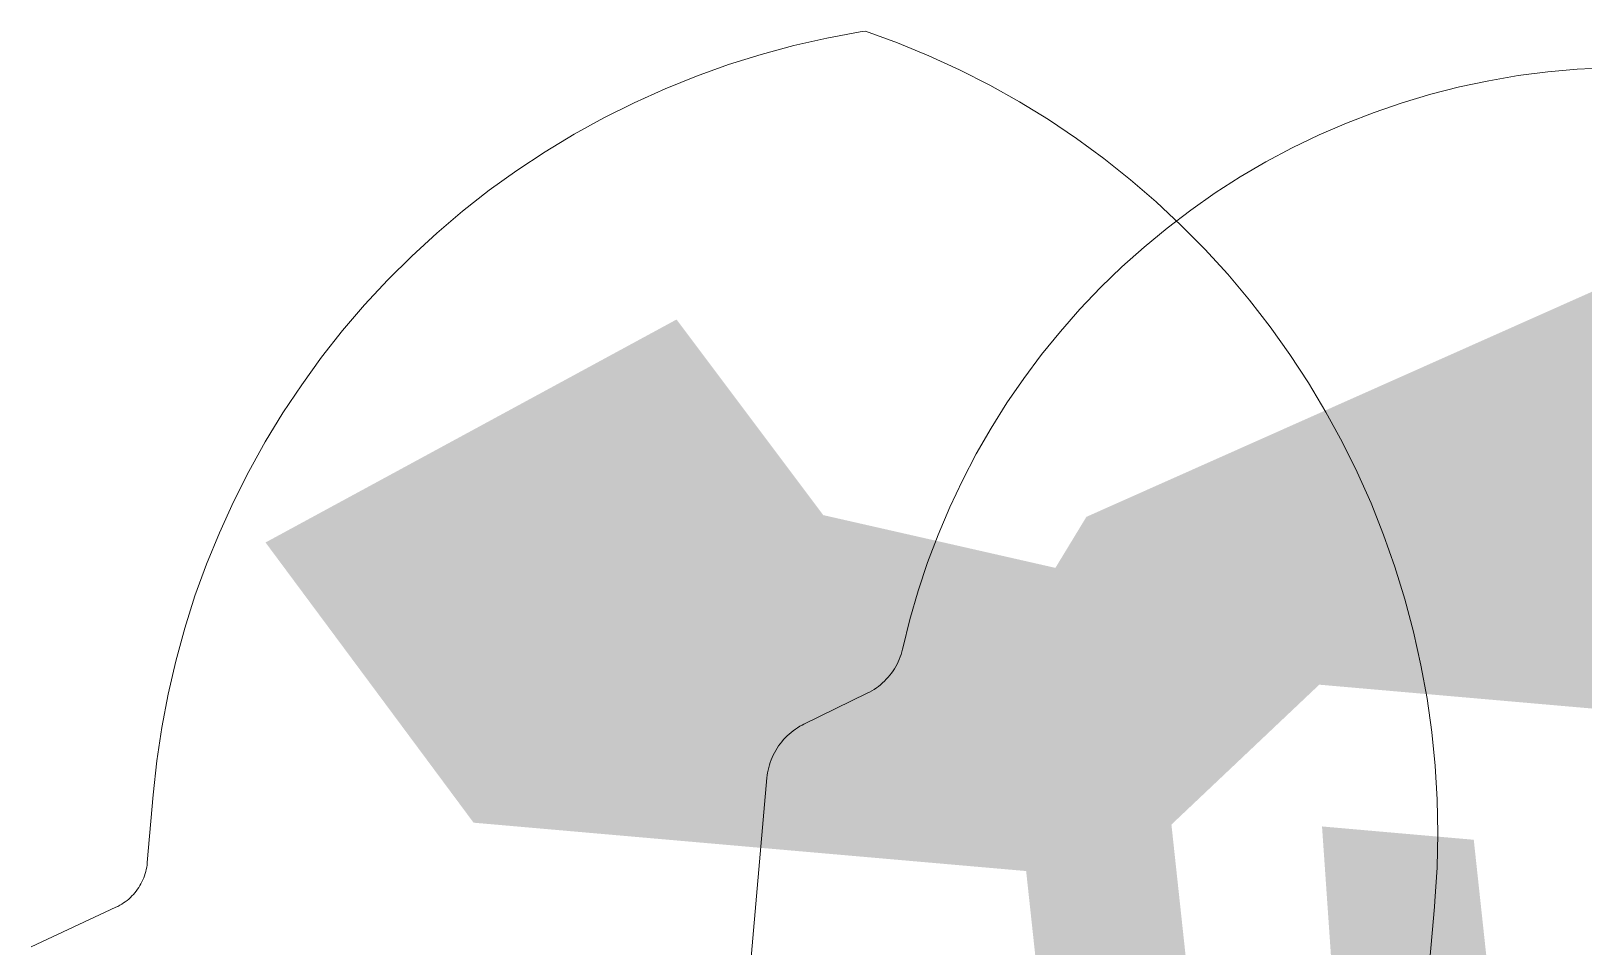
# Model space of a CAD drawing. Header units: millimetres. Extents: x 632 to 546626, y -3890 to 22200.
# Drawn here: x 389673.18 to 389696.6, y 16955.98 to 16969.8 of the extents above; entities that cross this region are included whole.
import ezdxf

# ---------------------------------------------------------------- set-up
doc = ezdxf.new("R2010")
doc.units = ezdxf.units.MM
doc.layers.add('A-770-ME_FFE_SA', color=91, linetype='Continuous', lineweight=13)

# ---------------------------------------------------------------- blocks, each defined once
blk = doc.blocks.new('Static Line_Sayfa_Metal Deck_Pan Mount - Up to 15 _ pitch - Max 2 Users-1845519-S6_501-SECTION A6')
at = {"layer": 'A-770-ME_FFE_SA', "lineweight": 5, "transparency": 33554432}
for points in [[(4567654.968, 16959.513), (4567655.574, 16966.441), (4567646.65, 16962.466), (4567645.367, 16960.353)], [(4567654.968, 16959.513), (4567655.574, 16966.441), (4567646.65, 16962.466), (4567645.367, 16960.353)], [(4567647.069, 16957.005), (4567650.893, 16960.625), (4567642.681, 16962.492), (4567640.468, 16965.444), (4567634.268, 16962.079), (4567637.406, 16957.851), (4567641.981, 16957.45)], [(4567647.069, 16957.005), (4567650.893, 16960.625), (4567642.681, 16962.492), (4567640.468, 16965.444), (4567634.268, 16962.079), (4567637.406, 16957.851), (4567641.981, 16957.45)], [(4567647.069, 16957.005), (4567650.893, 16960.625), (4567642.681, 16962.492), (4567640.468, 16965.444), (4567634.268, 16962.079), (4567637.406, 16957.851), (4567641.981, 16957.45)], [(4567647.069, 16957.005), (4567650.893, 16960.625), (4567642.681, 16962.492), (4567640.468, 16965.444), (4567634.268, 16962.079), (4567637.406, 16957.851), (4567641.981, 16957.45)], [(4567647.069, 16957.005), (4567650.893, 16960.625), (4567642.681, 16962.492), (4567640.468, 16965.444), (4567634.268, 16962.079), (4567637.406, 16957.851), (4567641.981, 16957.45)], [(4567647.069, 16957.005), (4567650.893, 16960.625), (4567642.681, 16962.492), (4567640.468, 16965.444), (4567634.268, 16962.079), (4567637.406, 16957.851), (4567641.981, 16957.45)], [(4567647.069, 16957.005), (4567650.893, 16960.625), (4567642.681, 16962.492), (4567640.468, 16965.444), (4567634.268, 16962.079), (4567637.406, 16957.851), (4567641.981, 16957.45)], [(4567647.069, 16957.005), (4567650.893, 16960.625), (4567642.681, 16962.492), (4567640.468, 16965.444), (4567634.268, 16962.079), (4567637.406, 16957.851), (4567641.981, 16957.45)], [(4567647.069, 16957.005), (4567650.893, 16960.625), (4567642.681, 16962.492), (4567640.468, 16965.444), (4567634.268, 16962.079), (4567637.406, 16957.851), (4567641.981, 16957.45)], [(4567647.069, 16957.005), (4567650.893, 16960.625), (4567642.681, 16962.492), (4567640.468, 16965.444), (4567634.268, 16962.079), (4567637.406, 16957.851), (4567641.981, 16957.45)]]:
    blk.add_hatch(color=256, dxfattribs=at).paths.add_polyline_path(points)
h = blk.add_hatch(color=256, dxfattribs=at)
h.paths.add_polyline_path([(4567653.768, 16945.796), (4567652.493, 16957.593), (4567650.204, 16957.794), (4567651.017, 16946.037)])
h.paths.add_polyline_path([(4567649.189, 16946.197), (4567647.914, 16957.994), (4567645.625, 16958.194), (4567646.9, 16946.397)])
h = blk.add_hatch(color=256, dxfattribs=at)
h.paths.add_polyline_path([(4567653.768, 16945.796), (4567652.493, 16957.593), (4567650.204, 16957.794), (4567651.017, 16946.037)])
h.paths.add_polyline_path([(4567649.189, 16946.197), (4567647.914, 16957.994), (4567645.625, 16958.194), (4567646.9, 16946.397)])
at = {"layer": 'A-770-ME_FFE_SA', "lineweight": 5}
for p, q in [((4567648.781, 16966.128), (4567649.11, 16965.736)), ((4567648.781, 16966.128), (4567649.11, 16965.736)), ((4567648.781, 16966.128), (4567649.11, 16965.736)), ((4567648.781, 16966.128), (4567649.11, 16965.736)), ((4567648.781, 16966.128), (4567649.11, 16965.736)), ((4567648.781, 16966.128), (4567649.11, 16965.736)), ((4567648.781, 16966.128), (4567649.11, 16965.736)), ((4567648.781, 16966.128), (4567649.11, 16965.736)), ((4567648.781, 16966.128), (4567649.11, 16965.736)), ((4567648.781, 16966.128), (4567649.11, 16965.736)), ((4567649.11, 16965.736), (4567649.424, 16965.331)), ((4567649.11, 16965.736), (4567649.424, 16965.331)), ((4567649.11, 16965.736), (4567649.424, 16965.331)), ((4567649.11, 16965.736), (4567649.424, 16965.331)), ((4567649.11, 16965.736), (4567649.424, 16965.331)), ((4567649.11, 16965.736), (4567649.424, 16965.331)), ((4567649.11, 16965.736), (4567649.424, 16965.331)), ((4567649.11, 16965.736), (4567649.424, 16965.331)), ((4567649.11, 16965.736), (4567649.424, 16965.331)), ((4567649.11, 16965.736), (4567649.424, 16965.331)), ((4567649.424, 16965.331), (4567649.721, 16964.914)), ((4567649.424, 16965.331), (4567649.721, 16964.914)), ((4567649.424, 16965.331), (4567649.721, 16964.914)), ((4567649.424, 16965.331), (4567649.721, 16964.914)), ((4567649.424, 16965.331), (4567649.721, 16964.914)), ((4567649.424, 16965.331), (4567649.721, 16964.914)), ((4567649.424, 16965.331), (4567649.721, 16964.914)), ((4567649.424, 16965.331), (4567649.721, 16964.914)), ((4567649.424, 16965.331), (4567649.721, 16964.914)), ((4567649.424, 16965.331), (4567649.721, 16964.914)), ((4567649.721, 16964.914), (4567650.001, 16964.486)), ((4567649.721, 16964.914), (4567650.001, 16964.486)), ((4567649.721, 16964.914), (4567650.001, 16964.486)), ((4567649.721, 16964.914), (4567650.001, 16964.486)), ((4567649.721, 16964.914), (4567650.001, 16964.486)), ((4567649.721, 16964.914), (4567650.001, 16964.486)), ((4567649.721, 16964.914), (4567650.001, 16964.486)), ((4567649.721, 16964.914), (4567650.001, 16964.486)), ((4567649.721, 16964.914), (4567650.001, 16964.486)), ((4567649.721, 16964.914), (4567650.001, 16964.486)), ((4567651.304, 16961.713), (4567651.454, 16961.224)), ((4567651.304, 16961.713), (4567651.454, 16961.224)), ((4567651.304, 16961.713), (4567651.454, 16961.224)), ((4567651.304, 16961.713), (4567651.454, 16961.224)), ((4567651.304, 16961.713), (4567651.454, 16961.224)), ((4567651.304, 16961.713), (4567651.454, 16961.224)), ((4567651.304, 16961.713), (4567651.454, 16961.224)), ((4567651.304, 16961.713), (4567651.454, 16961.224)), ((4567651.304, 16961.713), (4567651.454, 16961.224)), ((4567651.304, 16961.713), (4567651.454, 16961.224)), ((4567651.454, 16961.224), (4567651.586, 16960.729)), ((4567651.454, 16961.224), (4567651.586, 16960.729)), ((4567651.454, 16961.224), (4567651.586, 16960.729)), ((4567651.454, 16961.224), (4567651.586, 16960.729)), ((4567651.454, 16961.224), (4567651.586, 16960.729)), ((4567651.454, 16961.224), (4567651.586, 16960.729)), ((4567651.454, 16961.224), (4567651.586, 16960.729)), ((4567651.454, 16961.224), (4567651.586, 16960.729)), ((4567651.454, 16961.224), (4567651.586, 16960.729)), ((4567651.454, 16961.224), (4567651.586, 16960.729)), ((4567651.586, 16960.729), (4567651.697, 16960.23)), ((4567651.586, 16960.729), (4567651.697, 16960.23)), ((4567651.586, 16960.729), (4567651.697, 16960.23)), ((4567651.586, 16960.729), (4567651.697, 16960.23)), ((4567651.586, 16960.729), (4567651.697, 16960.23)), ((4567651.586, 16960.729), (4567651.697, 16960.23)), ((4567651.586, 16960.729), (4567651.697, 16960.23)), ((4567651.586, 16960.729), (4567651.697, 16960.23)), ((4567651.586, 16960.729), (4567651.697, 16960.23)), ((4567651.586, 16960.729), (4567651.697, 16960.23)), ((4567651.697, 16960.23), (4567651.788, 16959.726)), ((4567651.697, 16960.23), (4567651.788, 16959.726)), ((4567651.697, 16960.23), (4567651.788, 16959.726)), ((4567651.697, 16960.23), (4567651.788, 16959.726)), ((4567651.697, 16960.23), (4567651.788, 16959.726)), ((4567651.697, 16960.23), (4567651.788, 16959.726)), ((4567651.697, 16960.23), (4567651.788, 16959.726)), ((4567651.697, 16960.23), (4567651.788, 16959.726)), ((4567651.697, 16960.23), (4567651.788, 16959.726)), ((4567651.697, 16960.23), (4567651.788, 16959.726)), ((4567643.344, 16959.803), (4567642.39, 16959.338)), ((4567643.344, 16959.803), (4567642.39, 16959.338)), ((4567651.788, 16959.726), (4567651.859, 16959.219)), ((4567651.788, 16959.726), (4567651.859, 16959.219)), ((4567651.788, 16959.726), (4567651.859, 16959.219)), ((4567651.788, 16959.726), (4567651.859, 16959.219)), ((4567651.788, 16959.726), (4567651.859, 16959.219)), ((4567651.788, 16959.726), (4567651.859, 16959.219)), ((4567651.788, 16959.726), (4567651.859, 16959.219)), ((4567651.788, 16959.726), (4567651.859, 16959.219)), ((4567651.788, 16959.726), (4567651.859, 16959.219)), ((4567651.788, 16959.726), (4567651.859, 16959.219)), ((4567641.832, 16958.526), (4567640.817, 16946.929)), ((4567641.832, 16958.526), (4567640.817, 16946.929)), ((4567632.574, 16958.273), (4567632.484, 16957.25)), ((4567632.574, 16958.273), (4567632.484, 16957.25)), ((4567632.574, 16958.273), (4567632.484, 16957.25)), ((4567632.574, 16958.273), (4567632.484, 16957.25)), ((4567632.574, 16958.273), (4567632.484, 16957.25)), ((4567632.574, 16958.273), (4567632.484, 16957.25)), ((4567632.574, 16958.273), (4567632.484, 16957.25)), ((4567632.574, 16958.273), (4567632.484, 16957.25)), ((4567632.574, 16958.273), (4567632.484, 16957.25)), ((4567632.574, 16958.273), (4567632.484, 16957.25)), ((4567651.95, 16957.687), (4567651.939, 16957.176)), ((4567651.95, 16957.687), (4567651.939, 16957.176)), ((4567651.95, 16957.687), (4567651.939, 16957.176)), ((4567651.95, 16957.687), (4567651.939, 16957.176)), ((4567651.95, 16957.687), (4567651.939, 16957.176)), ((4567651.95, 16957.687), (4567651.939, 16957.176)), ((4567651.95, 16957.687), (4567651.939, 16957.176)), ((4567651.95, 16957.687), (4567651.939, 16957.176)), ((4567651.95, 16957.687), (4567651.939, 16957.176)), ((4567651.95, 16957.687), (4567651.939, 16957.176)), ((4567651.939, 16957.176), (4567651.908, 16956.665)), ((4567651.939, 16957.176), (4567651.908, 16956.665)), ((4567651.939, 16957.176), (4567651.908, 16956.665)), ((4567651.939, 16957.176), (4567651.908, 16956.665)), ((4567651.939, 16957.176), (4567651.908, 16956.665)), ((4567651.939, 16957.176), (4567651.908, 16956.665)), ((4567651.939, 16957.176), (4567651.908, 16956.665)), ((4567651.939, 16957.176), (4567651.908, 16956.665)), ((4567651.939, 16957.176), (4567651.908, 16956.665)), ((4567651.939, 16957.176), (4567651.908, 16956.665)), ((4567632.011, 16956.574), (4567630.731, 16955.977)), ((4567632.011, 16956.574), (4567630.731, 16955.977)), ((4567632.011, 16956.574), (4567630.731, 16955.977)), ((4567632.011, 16956.574), (4567630.731, 16955.977)), ((4567632.011, 16956.574), (4567630.731, 16955.977)), ((4567632.011, 16956.574), (4567630.731, 16955.977)), ((4567632.011, 16956.574), (4567630.731, 16955.977)), ((4567632.011, 16956.574), (4567630.731, 16955.977)), ((4567632.011, 16956.574), (4567630.731, 16955.977)), ((4567632.011, 16956.574), (4567630.731, 16955.977)), ((4567651.812, 16955.559), (4567651.901, 16956.583)), ((4567651.812, 16955.559), (4567651.901, 16956.583)), ((4567651.812, 16955.559), (4567651.901, 16956.583)), ((4567651.812, 16955.559), (4567651.901, 16956.583)), ((4567651.812, 16955.559), (4567651.901, 16956.583)), ((4567651.812, 16955.559), (4567651.901, 16956.583)), ((4567651.812, 16955.559), (4567651.901, 16956.583)), ((4567651.812, 16955.559), (4567651.901, 16956.583)), ((4567651.812, 16955.559), (4567651.901, 16956.583)), ((4567651.812, 16955.559), (4567651.901, 16956.583)), ((4567651.908, 16956.665), (4567651.901, 16956.583)), ((4567651.908, 16956.665), (4567651.901, 16956.583)), ((4567651.908, 16956.665), (4567651.901, 16956.583)), ((4567651.908, 16956.665), (4567651.901, 16956.583)), ((4567651.908, 16956.665), (4567651.901, 16956.583)), ((4567651.908, 16956.665), (4567651.901, 16956.583)), ((4567651.908, 16956.665), (4567651.901, 16956.583)), ((4567651.908, 16956.665), (4567651.901, 16956.583)), ((4567651.908, 16956.665), (4567651.901, 16956.583)), ((4567651.908, 16956.665), (4567651.901, 16956.583))]:
    blk.add_line(p, q, dxfattribs=at)
at = {"layer": 'A-770-ME_FFE_SA', "lineweight": 5, "flags": 128}
for points in [[(4567632.574, 16958.273), (4567632.629, 16958.782), (4567632.704, 16959.289), (4567632.799, 16959.791), (4567632.915, 16960.29), (4567633.05, 16960.784), (4567633.204, 16961.272), (4567633.379, 16961.753), (4567633.572, 16962.227), (4567633.784, 16962.693), (4567634.015, 16963.15), (4567634.263, 16963.597), (4567634.53, 16964.034), (4567634.813, 16964.46), (4567635.114, 16964.874), (4567635.43, 16965.276), (4567635.763, 16965.665), (4567636.111, 16966.041), (4567636.473, 16966.402), (4567636.85, 16966.749), (4567637.24, 16967.08), (4567637.643, 16967.395), (4567638.059, 16967.694), (4567638.486, 16967.976), (4567638.924, 16968.24), (4567639.372, 16968.487), (4567639.83, 16968.716), (4567640.297, 16968.927), (4567640.771, 16969.118), (4567641.253, 16969.291), (4567641.742, 16969.443), (4567642.236, 16969.577), (4567642.735, 16969.69), (4567643.238, 16969.784), (4567643.32, 16969.797)], [(4567632.574, 16958.273), (4567632.629, 16958.782), (4567632.704, 16959.289), (4567632.799, 16959.791), (4567632.915, 16960.29), (4567633.05, 16960.784), (4567633.204, 16961.272), (4567633.379, 16961.753), (4567633.572, 16962.227), (4567633.784, 16962.693), (4567634.015, 16963.15), (4567634.263, 16963.597), (4567634.53, 16964.034), (4567634.813, 16964.46), (4567635.114, 16964.874), (4567635.43, 16965.276), (4567635.763, 16965.665), (4567636.111, 16966.041), (4567636.473, 16966.402), (4567636.85, 16966.749), (4567637.24, 16967.08), (4567637.643, 16967.395), (4567638.059, 16967.694), (4567638.486, 16967.976), (4567638.924, 16968.24), (4567639.372, 16968.487), (4567639.83, 16968.716), (4567640.297, 16968.927), (4567640.771, 16969.118), (4567641.253, 16969.291), (4567641.742, 16969.443), (4567642.236, 16969.577), (4567642.735, 16969.69), (4567643.238, 16969.784), (4567643.32, 16969.797)], [(4567632.574, 16958.273), (4567632.629, 16958.782), (4567632.704, 16959.289), (4567632.799, 16959.791), (4567632.915, 16960.29), (4567633.05, 16960.784), (4567633.204, 16961.272), (4567633.379, 16961.753), (4567633.572, 16962.227), (4567633.784, 16962.693), (4567634.015, 16963.15), (4567634.263, 16963.597), (4567634.53, 16964.034), (4567634.813, 16964.46), (4567635.114, 16964.874), (4567635.43, 16965.276), (4567635.763, 16965.665), (4567636.111, 16966.041), (4567636.473, 16966.402), (4567636.85, 16966.749), (4567637.24, 16967.08), (4567637.643, 16967.395), (4567638.059, 16967.694), (4567638.486, 16967.976), (4567638.924, 16968.24), (4567639.372, 16968.487), (4567639.83, 16968.716), (4567640.297, 16968.927), (4567640.771, 16969.118), (4567641.253, 16969.291), (4567641.742, 16969.443), (4567642.236, 16969.577), (4567642.735, 16969.69), (4567643.238, 16969.784), (4567643.32, 16969.797)], [(4567632.574, 16958.273), (4567632.629, 16958.782), (4567632.704, 16959.289), (4567632.799, 16959.791), (4567632.915, 16960.29), (4567633.05, 16960.784), (4567633.204, 16961.272), (4567633.379, 16961.753), (4567633.572, 16962.227), (4567633.784, 16962.693), (4567634.015, 16963.15), (4567634.263, 16963.597), (4567634.53, 16964.034), (4567634.813, 16964.46), (4567635.114, 16964.874), (4567635.43, 16965.276), (4567635.763, 16965.665), (4567636.111, 16966.041), (4567636.473, 16966.402), (4567636.85, 16966.749), (4567637.24, 16967.08), (4567637.643, 16967.395), (4567638.059, 16967.694), (4567638.486, 16967.976), (4567638.924, 16968.24), (4567639.372, 16968.487), (4567639.83, 16968.716), (4567640.297, 16968.927), (4567640.771, 16969.118), (4567641.253, 16969.291), (4567641.742, 16969.443), (4567642.236, 16969.577), (4567642.735, 16969.69), (4567643.238, 16969.784), (4567643.32, 16969.797)], [(4567632.574, 16958.273), (4567632.629, 16958.782), (4567632.704, 16959.289), (4567632.799, 16959.791), (4567632.915, 16960.29), (4567633.05, 16960.784), (4567633.204, 16961.272), (4567633.379, 16961.753), (4567633.572, 16962.227), (4567633.784, 16962.693), (4567634.015, 16963.15), (4567634.263, 16963.597), (4567634.53, 16964.034), (4567634.813, 16964.46), (4567635.114, 16964.874), (4567635.43, 16965.276), (4567635.763, 16965.665), (4567636.111, 16966.041), (4567636.473, 16966.402), (4567636.85, 16966.749), (4567637.24, 16967.08), (4567637.643, 16967.395), (4567638.059, 16967.694), (4567638.486, 16967.976), (4567638.924, 16968.24), (4567639.372, 16968.487), (4567639.83, 16968.716), (4567640.297, 16968.927), (4567640.771, 16969.118), (4567641.253, 16969.291), (4567641.742, 16969.443), (4567642.236, 16969.577), (4567642.735, 16969.69), (4567643.238, 16969.784), (4567643.32, 16969.797)], [(4567632.574, 16958.273), (4567632.629, 16958.782), (4567632.704, 16959.289), (4567632.799, 16959.791), (4567632.915, 16960.29), (4567633.05, 16960.784), (4567633.204, 16961.272), (4567633.379, 16961.753), (4567633.572, 16962.227), (4567633.784, 16962.693), (4567634.015, 16963.15), (4567634.263, 16963.597), (4567634.53, 16964.034), (4567634.813, 16964.46), (4567635.114, 16964.874), (4567635.43, 16965.276), (4567635.763, 16965.665), (4567636.111, 16966.041), (4567636.473, 16966.402), (4567636.85, 16966.749), (4567637.24, 16967.08), (4567637.643, 16967.395), (4567638.059, 16967.694), (4567638.486, 16967.976), (4567638.924, 16968.24), (4567639.372, 16968.487), (4567639.83, 16968.716), (4567640.297, 16968.927), (4567640.771, 16969.118), (4567641.253, 16969.291), (4567641.742, 16969.443), (4567642.236, 16969.577), (4567642.735, 16969.69), (4567643.238, 16969.784), (4567643.32, 16969.797)], [(4567632.574, 16958.273), (4567632.629, 16958.782), (4567632.704, 16959.289), (4567632.799, 16959.791), (4567632.915, 16960.29), (4567633.05, 16960.784), (4567633.204, 16961.272), (4567633.379, 16961.753), (4567633.572, 16962.227), (4567633.784, 16962.693), (4567634.015, 16963.15), (4567634.263, 16963.597), (4567634.53, 16964.034), (4567634.813, 16964.46), (4567635.114, 16964.874), (4567635.43, 16965.276), (4567635.763, 16965.665), (4567636.111, 16966.041), (4567636.473, 16966.402), (4567636.85, 16966.749), (4567637.24, 16967.08), (4567637.643, 16967.395), (4567638.059, 16967.694), (4567638.486, 16967.976), (4567638.924, 16968.24), (4567639.372, 16968.487), (4567639.83, 16968.716), (4567640.297, 16968.927), (4567640.771, 16969.118), (4567641.253, 16969.291), (4567641.742, 16969.443), (4567642.236, 16969.577), (4567642.735, 16969.69), (4567643.238, 16969.784), (4567643.32, 16969.797)], [(4567632.574, 16958.273), (4567632.629, 16958.782), (4567632.704, 16959.289), (4567632.799, 16959.791), (4567632.915, 16960.29), (4567633.05, 16960.784), (4567633.204, 16961.272), (4567633.379, 16961.753), (4567633.572, 16962.227), (4567633.784, 16962.693), (4567634.015, 16963.15), (4567634.263, 16963.597), (4567634.53, 16964.034), (4567634.813, 16964.46), (4567635.114, 16964.874), (4567635.43, 16965.276), (4567635.763, 16965.665), (4567636.111, 16966.041), (4567636.473, 16966.402), (4567636.85, 16966.749), (4567637.24, 16967.08), (4567637.643, 16967.395), (4567638.059, 16967.694), (4567638.486, 16967.976), (4567638.924, 16968.24), (4567639.372, 16968.487), (4567639.83, 16968.716), (4567640.297, 16968.927), (4567640.771, 16969.118), (4567641.253, 16969.291), (4567641.742, 16969.443), (4567642.236, 16969.577), (4567642.735, 16969.69), (4567643.238, 16969.784), (4567643.32, 16969.797)], [(4567632.574, 16958.273), (4567632.629, 16958.782), (4567632.704, 16959.289), (4567632.799, 16959.791), (4567632.915, 16960.29), (4567633.05, 16960.784), (4567633.204, 16961.272), (4567633.379, 16961.753), (4567633.572, 16962.227), (4567633.784, 16962.693), (4567634.015, 16963.15), (4567634.263, 16963.597), (4567634.53, 16964.034), (4567634.813, 16964.46), (4567635.114, 16964.874), (4567635.43, 16965.276), (4567635.763, 16965.665), (4567636.111, 16966.041), (4567636.473, 16966.402), (4567636.85, 16966.749), (4567637.24, 16967.08), (4567637.643, 16967.395), (4567638.059, 16967.694), (4567638.486, 16967.976), (4567638.924, 16968.24), (4567639.372, 16968.487), (4567639.83, 16968.716), (4567640.297, 16968.927), (4567640.771, 16969.118), (4567641.253, 16969.291), (4567641.742, 16969.443), (4567642.236, 16969.577), (4567642.735, 16969.69), (4567643.238, 16969.784), (4567643.32, 16969.797)], [(4567632.574, 16958.273), (4567632.629, 16958.782), (4567632.704, 16959.289), (4567632.799, 16959.791), (4567632.915, 16960.29), (4567633.05, 16960.784), (4567633.204, 16961.272), (4567633.379, 16961.753), (4567633.572, 16962.227), (4567633.784, 16962.693), (4567634.015, 16963.15), (4567634.263, 16963.597), (4567634.53, 16964.034), (4567634.813, 16964.46), (4567635.114, 16964.874), (4567635.43, 16965.276), (4567635.763, 16965.665), (4567636.111, 16966.041), (4567636.473, 16966.402), (4567636.85, 16966.749), (4567637.24, 16967.08), (4567637.643, 16967.395), (4567638.059, 16967.694), (4567638.486, 16967.976), (4567638.924, 16968.24), (4567639.372, 16968.487), (4567639.83, 16968.716), (4567640.297, 16968.927), (4567640.771, 16969.118), (4567641.253, 16969.291), (4567641.742, 16969.443), (4567642.236, 16969.577), (4567642.735, 16969.69), (4567643.238, 16969.784), (4567643.32, 16969.797)], [(4567643.32, 16969.797), (4567643.8, 16969.621), (4567644.273, 16969.425), (4567644.738, 16969.211), (4567645.194, 16968.979), (4567645.64, 16968.728), (4567646.076, 16968.46), (4567646.501, 16968.174), (4567646.914, 16967.872), (4567647.315, 16967.554), (4567647.702, 16967.219), (4567648.076, 16966.87), (4567648.436, 16966.506), (4567648.781, 16966.128)], [(4567643.32, 16969.797), (4567643.8, 16969.621), (4567644.273, 16969.425), (4567644.738, 16969.211), (4567645.194, 16968.979), (4567645.64, 16968.728), (4567646.076, 16968.46), (4567646.501, 16968.174), (4567646.914, 16967.872), (4567647.315, 16967.554), (4567647.702, 16967.219), (4567648.076, 16966.87), (4567648.436, 16966.506), (4567648.781, 16966.128)], [(4567643.32, 16969.797), (4567643.8, 16969.621), (4567644.273, 16969.425), (4567644.738, 16969.211), (4567645.194, 16968.979), (4567645.64, 16968.728), (4567646.076, 16968.46), (4567646.501, 16968.174), (4567646.914, 16967.872), (4567647.315, 16967.554), (4567647.702, 16967.219), (4567648.076, 16966.87), (4567648.436, 16966.506), (4567648.781, 16966.128)], [(4567643.32, 16969.797), (4567643.8, 16969.621), (4567644.273, 16969.425), (4567644.738, 16969.211), (4567645.194, 16968.979), (4567645.64, 16968.728), (4567646.076, 16968.46), (4567646.501, 16968.174), (4567646.914, 16967.872), (4567647.315, 16967.554), (4567647.702, 16967.219), (4567648.076, 16966.87), (4567648.436, 16966.506), (4567648.781, 16966.128)], [(4567643.32, 16969.797), (4567643.8, 16969.621), (4567644.273, 16969.425), (4567644.738, 16969.211), (4567645.194, 16968.979), (4567645.64, 16968.728), (4567646.076, 16968.46), (4567646.501, 16968.174), (4567646.914, 16967.872), (4567647.315, 16967.554), (4567647.702, 16967.219), (4567648.076, 16966.87), (4567648.436, 16966.506), (4567648.781, 16966.128)], [(4567643.32, 16969.797), (4567643.8, 16969.621), (4567644.273, 16969.425), (4567644.738, 16969.211), (4567645.194, 16968.979), (4567645.64, 16968.728), (4567646.076, 16968.46), (4567646.501, 16968.174), (4567646.914, 16967.872), (4567647.315, 16967.554), (4567647.702, 16967.219), (4567648.076, 16966.87), (4567648.436, 16966.506), (4567648.781, 16966.128)], [(4567643.32, 16969.797), (4567643.8, 16969.621), (4567644.273, 16969.425), (4567644.738, 16969.211), (4567645.194, 16968.979), (4567645.64, 16968.728), (4567646.076, 16968.46), (4567646.501, 16968.174), (4567646.914, 16967.872), (4567647.315, 16967.554), (4567647.702, 16967.219), (4567648.076, 16966.87), (4567648.436, 16966.506), (4567648.781, 16966.128)], [(4567643.32, 16969.797), (4567643.8, 16969.621), (4567644.273, 16969.425), (4567644.738, 16969.211), (4567645.194, 16968.979), (4567645.64, 16968.728), (4567646.076, 16968.46), (4567646.501, 16968.174), (4567646.914, 16967.872), (4567647.315, 16967.554), (4567647.702, 16967.219), (4567648.076, 16966.87), (4567648.436, 16966.506), (4567648.781, 16966.128)], [(4567643.32, 16969.797), (4567643.8, 16969.621), (4567644.273, 16969.425), (4567644.738, 16969.211), (4567645.194, 16968.979), (4567645.64, 16968.728), (4567646.076, 16968.46), (4567646.501, 16968.174), (4567646.914, 16967.872), (4567647.315, 16967.554), (4567647.702, 16967.219), (4567648.076, 16966.87), (4567648.436, 16966.506), (4567648.781, 16966.128)], [(4567643.32, 16969.797), (4567643.8, 16969.621), (4567644.273, 16969.425), (4567644.738, 16969.211), (4567645.194, 16968.979), (4567645.64, 16968.728), (4567646.076, 16968.46), (4567646.501, 16968.174), (4567646.914, 16967.872), (4567647.315, 16967.554), (4567647.702, 16967.219), (4567648.076, 16966.87), (4567648.436, 16966.506), (4567648.781, 16966.128)], [(4567643.881, 16960.483), (4567643.988, 16960.919), (4567644.113, 16961.35), (4567644.255, 16961.777), (4567644.414, 16962.197), (4567644.589, 16962.61), (4567644.781, 16963.016), (4567644.988, 16963.415), (4567645.212, 16963.804), (4567645.451, 16964.184), (4567645.705, 16964.555), (4567645.974, 16964.915), (4567646.257, 16965.264), (4567646.553, 16965.601), (4567646.863, 16965.926), (4567647.185, 16966.239), (4567647.52, 16966.538), (4567647.867, 16966.824), (4567648.224, 16967.096), (4567648.592, 16967.353), (4567648.971, 16967.595), (4567649.358, 16967.822), (4567649.755, 16968.033), (4567650.159, 16968.229), (4567650.571, 16968.407), (4567650.99, 16968.57), (4567651.415, 16968.715), (4567651.845, 16968.843), (4567652.28, 16968.954), (4567652.72, 16969.048), (4567653.162, 16969.124), (4567653.608, 16969.182), (4567654.055, 16969.222), (4567654.504, 16969.244)], [(4567643.881, 16960.483), (4567643.988, 16960.919), (4567644.113, 16961.35), (4567644.255, 16961.777), (4567644.414, 16962.197), (4567644.589, 16962.61), (4567644.781, 16963.016), (4567644.988, 16963.415), (4567645.212, 16963.804), (4567645.451, 16964.184), (4567645.705, 16964.555), (4567645.974, 16964.915), (4567646.257, 16965.264), (4567646.553, 16965.601), (4567646.863, 16965.926), (4567647.185, 16966.239), (4567647.52, 16966.538), (4567647.867, 16966.824), (4567648.224, 16967.096), (4567648.592, 16967.353), (4567648.971, 16967.595), (4567649.358, 16967.822), (4567649.755, 16968.033), (4567650.159, 16968.229), (4567650.571, 16968.407), (4567650.99, 16968.57), (4567651.415, 16968.715), (4567651.845, 16968.843), (4567652.28, 16968.954), (4567652.72, 16969.048), (4567653.162, 16969.124), (4567653.608, 16969.182), (4567654.055, 16969.222), (4567654.504, 16969.244)], [(4567650.001, 16964.486), (4567650.264, 16964.047), (4567650.509, 16963.598), (4567650.736, 16963.139), (4567650.944, 16962.671), (4567651.133, 16962.196), (4567651.304, 16961.713)], [(4567650.001, 16964.486), (4567650.264, 16964.047), (4567650.509, 16963.598), (4567650.736, 16963.139), (4567650.944, 16962.671), (4567651.133, 16962.196), (4567651.304, 16961.713)], [(4567650.001, 16964.486), (4567650.264, 16964.047), (4567650.509, 16963.598), (4567650.736, 16963.139), (4567650.944, 16962.671), (4567651.133, 16962.196), (4567651.304, 16961.713)], [(4567650.001, 16964.486), (4567650.264, 16964.047), (4567650.509, 16963.598), (4567650.736, 16963.139), (4567650.944, 16962.671), (4567651.133, 16962.196), (4567651.304, 16961.713)], [(4567650.001, 16964.486), (4567650.264, 16964.047), (4567650.509, 16963.598), (4567650.736, 16963.139), (4567650.944, 16962.671), (4567651.133, 16962.196), (4567651.304, 16961.713)], [(4567650.001, 16964.486), (4567650.264, 16964.047), (4567650.509, 16963.598), (4567650.736, 16963.139), (4567650.944, 16962.671), (4567651.133, 16962.196), (4567651.304, 16961.713)], [(4567650.001, 16964.486), (4567650.264, 16964.047), (4567650.509, 16963.598), (4567650.736, 16963.139), (4567650.944, 16962.671), (4567651.133, 16962.196), (4567651.304, 16961.713)], [(4567650.001, 16964.486), (4567650.264, 16964.047), (4567650.509, 16963.598), (4567650.736, 16963.139), (4567650.944, 16962.671), (4567651.133, 16962.196), (4567651.304, 16961.713)], [(4567650.001, 16964.486), (4567650.264, 16964.047), (4567650.509, 16963.598), (4567650.736, 16963.139), (4567650.944, 16962.671), (4567651.133, 16962.196), (4567651.304, 16961.713)], [(4567650.001, 16964.486), (4567650.264, 16964.047), (4567650.509, 16963.598), (4567650.736, 16963.139), (4567650.944, 16962.671), (4567651.133, 16962.196), (4567651.304, 16961.713)], [(4567643.344, 16959.803), (4567643.38, 16959.822), (4567643.414, 16959.841), (4567643.448, 16959.862), (4567643.482, 16959.885), (4567643.514, 16959.908), (4567643.545, 16959.933), (4567643.575, 16959.959), (4567643.604, 16959.987), (4567643.632, 16960.015), (4567643.659, 16960.045), (4567643.685, 16960.076), (4567643.709, 16960.107), (4567643.733, 16960.14), (4567643.754, 16960.173), (4567643.775, 16960.208), (4567643.794, 16960.243), (4567643.812, 16960.279), (4567643.828, 16960.315), (4567643.843, 16960.353), (4567643.856, 16960.39), (4567643.867, 16960.429), (4567643.878, 16960.467), (4567643.881, 16960.483)], [(4567643.344, 16959.803), (4567643.38, 16959.822), (4567643.414, 16959.841), (4567643.448, 16959.862), (4567643.482, 16959.885), (4567643.514, 16959.908), (4567643.545, 16959.933), (4567643.575, 16959.959), (4567643.604, 16959.987), (4567643.632, 16960.015), (4567643.659, 16960.045), (4567643.685, 16960.076), (4567643.709, 16960.107), (4567643.733, 16960.14), (4567643.754, 16960.173), (4567643.775, 16960.208), (4567643.794, 16960.243), (4567643.812, 16960.279), (4567643.828, 16960.315), (4567643.843, 16960.353), (4567643.856, 16960.39), (4567643.867, 16960.429), (4567643.878, 16960.467), (4567643.881, 16960.483)], [(4567641.832, 16958.526), (4567641.836, 16958.566), (4567641.842, 16958.605), (4567641.849, 16958.645), (4567641.858, 16958.684), (4567641.869, 16958.722), (4567641.881, 16958.76), (4567641.895, 16958.798), (4567641.91, 16958.835), (4567641.926, 16958.872), (4567641.944, 16958.907), (4567641.964, 16958.942), (4567641.985, 16958.976), (4567642.007, 16959.01), (4567642.03, 16959.042), (4567642.055, 16959.073), (4567642.081, 16959.104), (4567642.108, 16959.133), (4567642.136, 16959.161), (4567642.166, 16959.188), (4567642.196, 16959.214), (4567642.228, 16959.239), (4567642.26, 16959.262), (4567642.294, 16959.284), (4567642.328, 16959.305), (4567642.363, 16959.324), (4567642.39, 16959.338)], [(4567641.832, 16958.526), (4567641.836, 16958.566), (4567641.842, 16958.605), (4567641.849, 16958.645), (4567641.858, 16958.684), (4567641.869, 16958.722), (4567641.881, 16958.76), (4567641.895, 16958.798), (4567641.91, 16958.835), (4567641.926, 16958.872), (4567641.944, 16958.907), (4567641.964, 16958.942), (4567641.985, 16958.976), (4567642.007, 16959.01), (4567642.03, 16959.042), (4567642.055, 16959.073), (4567642.081, 16959.104), (4567642.108, 16959.133), (4567642.136, 16959.161), (4567642.166, 16959.188), (4567642.196, 16959.214), (4567642.228, 16959.239), (4567642.26, 16959.262), (4567642.294, 16959.284), (4567642.328, 16959.305), (4567642.363, 16959.324), (4567642.39, 16959.338)], [(4567651.859, 16959.219), (4567651.91, 16958.71), (4567651.94, 16958.199), (4567651.95, 16957.687)], [(4567651.859, 16959.219), (4567651.91, 16958.71), (4567651.94, 16958.199), (4567651.95, 16957.687)], [(4567651.859, 16959.219), (4567651.91, 16958.71), (4567651.94, 16958.199), (4567651.95, 16957.687)], [(4567651.859, 16959.219), (4567651.91, 16958.71), (4567651.94, 16958.199), (4567651.95, 16957.687)], [(4567651.859, 16959.219), (4567651.91, 16958.71), (4567651.94, 16958.199), (4567651.95, 16957.687)], [(4567651.859, 16959.219), (4567651.91, 16958.71), (4567651.94, 16958.199), (4567651.95, 16957.687)], [(4567651.859, 16959.219), (4567651.91, 16958.71), (4567651.94, 16958.199), (4567651.95, 16957.687)], [(4567651.859, 16959.219), (4567651.91, 16958.71), (4567651.94, 16958.199), (4567651.95, 16957.687)], [(4567651.859, 16959.219), (4567651.91, 16958.71), (4567651.94, 16958.199), (4567651.95, 16957.687)], [(4567651.859, 16959.219), (4567651.91, 16958.71), (4567651.94, 16958.199), (4567651.95, 16957.687)], [(4567632.011, 16956.574), (4567632.04, 16956.588), (4567632.07, 16956.604), (4567632.098, 16956.621), (4567632.126, 16956.639), (4567632.153, 16956.658), (4567632.179, 16956.678), (4567632.204, 16956.699), (4567632.229, 16956.722), (4567632.252, 16956.745), (4567632.275, 16956.769), (4567632.296, 16956.794), (4567632.317, 16956.819), (4567632.337, 16956.846), (4567632.355, 16956.873), (4567632.372, 16956.902), (4567632.389, 16956.93), (4567632.404, 16956.96), (4567632.418, 16956.99), (4567632.43, 16957.02), (4567632.442, 16957.051), (4567632.452, 16957.083), (4567632.461, 16957.114), (4567632.469, 16957.146), (4567632.475, 16957.179), (4567632.48, 16957.211), (4567632.484, 16957.244)], [(4567632.011, 16956.574), (4567632.04, 16956.588), (4567632.07, 16956.604), (4567632.098, 16956.621), (4567632.126, 16956.639), (4567632.153, 16956.658), (4567632.179, 16956.678), (4567632.204, 16956.699), (4567632.229, 16956.722), (4567632.252, 16956.745), (4567632.275, 16956.769), (4567632.296, 16956.794), (4567632.317, 16956.819), (4567632.337, 16956.846), (4567632.355, 16956.873), (4567632.372, 16956.902), (4567632.389, 16956.93), (4567632.404, 16956.96), (4567632.418, 16956.99), (4567632.43, 16957.02), (4567632.442, 16957.051), (4567632.452, 16957.083), (4567632.461, 16957.114), (4567632.469, 16957.146), (4567632.475, 16957.179), (4567632.48, 16957.211), (4567632.484, 16957.244)], [(4567632.011, 16956.574), (4567632.04, 16956.588), (4567632.07, 16956.604), (4567632.098, 16956.621), (4567632.126, 16956.639), (4567632.153, 16956.658), (4567632.179, 16956.678), (4567632.204, 16956.699), (4567632.229, 16956.722), (4567632.252, 16956.745), (4567632.275, 16956.769), (4567632.296, 16956.794), (4567632.317, 16956.819), (4567632.337, 16956.846), (4567632.355, 16956.873), (4567632.372, 16956.902), (4567632.389, 16956.93), (4567632.404, 16956.96), (4567632.418, 16956.99), (4567632.43, 16957.02), (4567632.442, 16957.051), (4567632.452, 16957.083), (4567632.461, 16957.114), (4567632.469, 16957.146), (4567632.475, 16957.179), (4567632.48, 16957.211), (4567632.484, 16957.244)], [(4567632.011, 16956.574), (4567632.04, 16956.588), (4567632.07, 16956.604), (4567632.098, 16956.621), (4567632.126, 16956.639), (4567632.153, 16956.658), (4567632.179, 16956.678), (4567632.204, 16956.699), (4567632.229, 16956.722), (4567632.252, 16956.745), (4567632.275, 16956.769), (4567632.296, 16956.794), (4567632.317, 16956.819), (4567632.337, 16956.846), (4567632.355, 16956.873), (4567632.372, 16956.902), (4567632.389, 16956.93), (4567632.404, 16956.96), (4567632.418, 16956.99), (4567632.43, 16957.02), (4567632.442, 16957.051), (4567632.452, 16957.083), (4567632.461, 16957.114), (4567632.469, 16957.146), (4567632.475, 16957.179), (4567632.48, 16957.211), (4567632.484, 16957.244)], [(4567632.011, 16956.574), (4567632.04, 16956.588), (4567632.07, 16956.604), (4567632.098, 16956.621), (4567632.126, 16956.639), (4567632.153, 16956.658), (4567632.179, 16956.678), (4567632.204, 16956.699), (4567632.229, 16956.722), (4567632.252, 16956.745), (4567632.275, 16956.769), (4567632.296, 16956.794), (4567632.317, 16956.819), (4567632.337, 16956.846), (4567632.355, 16956.873), (4567632.372, 16956.902), (4567632.389, 16956.93), (4567632.404, 16956.96), (4567632.418, 16956.99), (4567632.43, 16957.02), (4567632.442, 16957.051), (4567632.452, 16957.083), (4567632.461, 16957.114), (4567632.469, 16957.146), (4567632.475, 16957.179), (4567632.48, 16957.211), (4567632.484, 16957.244)], [(4567632.011, 16956.574), (4567632.04, 16956.588), (4567632.07, 16956.604), (4567632.098, 16956.621), (4567632.126, 16956.639), (4567632.153, 16956.658), (4567632.179, 16956.678), (4567632.204, 16956.699), (4567632.229, 16956.722), (4567632.252, 16956.745), (4567632.275, 16956.769), (4567632.296, 16956.794), (4567632.317, 16956.819), (4567632.337, 16956.846), (4567632.355, 16956.873), (4567632.372, 16956.902), (4567632.389, 16956.93), (4567632.404, 16956.96), (4567632.418, 16956.99), (4567632.43, 16957.02), (4567632.442, 16957.051), (4567632.452, 16957.083), (4567632.461, 16957.114), (4567632.469, 16957.146), (4567632.475, 16957.179), (4567632.48, 16957.211), (4567632.484, 16957.244)], [(4567632.011, 16956.574), (4567632.04, 16956.588), (4567632.07, 16956.604), (4567632.098, 16956.621), (4567632.126, 16956.639), (4567632.153, 16956.658), (4567632.179, 16956.678), (4567632.204, 16956.699), (4567632.229, 16956.722), (4567632.252, 16956.745), (4567632.275, 16956.769), (4567632.296, 16956.794), (4567632.317, 16956.819), (4567632.337, 16956.846), (4567632.355, 16956.873), (4567632.372, 16956.902), (4567632.389, 16956.93), (4567632.404, 16956.96), (4567632.418, 16956.99), (4567632.43, 16957.02), (4567632.442, 16957.051), (4567632.452, 16957.083), (4567632.461, 16957.114), (4567632.469, 16957.146), (4567632.475, 16957.179), (4567632.48, 16957.211), (4567632.484, 16957.244)], [(4567632.011, 16956.574), (4567632.04, 16956.588), (4567632.07, 16956.604), (4567632.098, 16956.621), (4567632.126, 16956.639), (4567632.153, 16956.658), (4567632.179, 16956.678), (4567632.204, 16956.699), (4567632.229, 16956.722), (4567632.252, 16956.745), (4567632.275, 16956.769), (4567632.296, 16956.794), (4567632.317, 16956.819), (4567632.337, 16956.846), (4567632.355, 16956.873), (4567632.372, 16956.902), (4567632.389, 16956.93), (4567632.404, 16956.96), (4567632.418, 16956.99), (4567632.43, 16957.02), (4567632.442, 16957.051), (4567632.452, 16957.083), (4567632.461, 16957.114), (4567632.469, 16957.146), (4567632.475, 16957.179), (4567632.48, 16957.211), (4567632.484, 16957.244)], [(4567632.011, 16956.574), (4567632.04, 16956.588), (4567632.07, 16956.604), (4567632.098, 16956.621), (4567632.126, 16956.639), (4567632.153, 16956.658), (4567632.179, 16956.678), (4567632.204, 16956.699), (4567632.229, 16956.722), (4567632.252, 16956.745), (4567632.275, 16956.769), (4567632.296, 16956.794), (4567632.317, 16956.819), (4567632.337, 16956.846), (4567632.355, 16956.873), (4567632.372, 16956.902), (4567632.389, 16956.93), (4567632.404, 16956.96), (4567632.418, 16956.99), (4567632.43, 16957.02), (4567632.442, 16957.051), (4567632.452, 16957.083), (4567632.461, 16957.114), (4567632.469, 16957.146), (4567632.475, 16957.179), (4567632.48, 16957.211), (4567632.484, 16957.244)], [(4567632.011, 16956.574), (4567632.04, 16956.588), (4567632.07, 16956.604), (4567632.098, 16956.621), (4567632.126, 16956.639), (4567632.153, 16956.658), (4567632.179, 16956.678), (4567632.204, 16956.699), (4567632.229, 16956.722), (4567632.252, 16956.745), (4567632.275, 16956.769), (4567632.296, 16956.794), (4567632.317, 16956.819), (4567632.337, 16956.846), (4567632.355, 16956.873), (4567632.372, 16956.902), (4567632.389, 16956.93), (4567632.404, 16956.96), (4567632.418, 16956.99), (4567632.43, 16957.02), (4567632.442, 16957.051), (4567632.452, 16957.083), (4567632.461, 16957.114), (4567632.469, 16957.146), (4567632.475, 16957.179), (4567632.48, 16957.211), (4567632.484, 16957.244)]]:
    blk.add_lwpolyline(points, dxfattribs=at)
blk = doc.blocks.new('25021-APA-ZZ-ZZ-M3-AR-000001_V3_rvt-6-S6_501-SECTION A6')
at = {"layer": 'A-770-ME_FFE_SA', "color": 53, "lineweight": 5}
blk.add_blockref('Static Line_Sayfa_Metal Deck_Pan Mount - Up to 15 _ pitch - Max 2 Users-1845519-S6_501-SECTION A6', (0, 0), dxfattribs=at)

msp = doc.modelspace()

# ---------------------------------------------------------------- block references
at = {"color": 10, "lineweight": 5}
msp.add_blockref('25021-APA-ZZ-ZZ-M3-AR-000001_V3_rvt-6-S6_501-SECTION A6', (-4177957.554, 0), dxfattribs=at)

doc.saveas('drawing.dxf')
